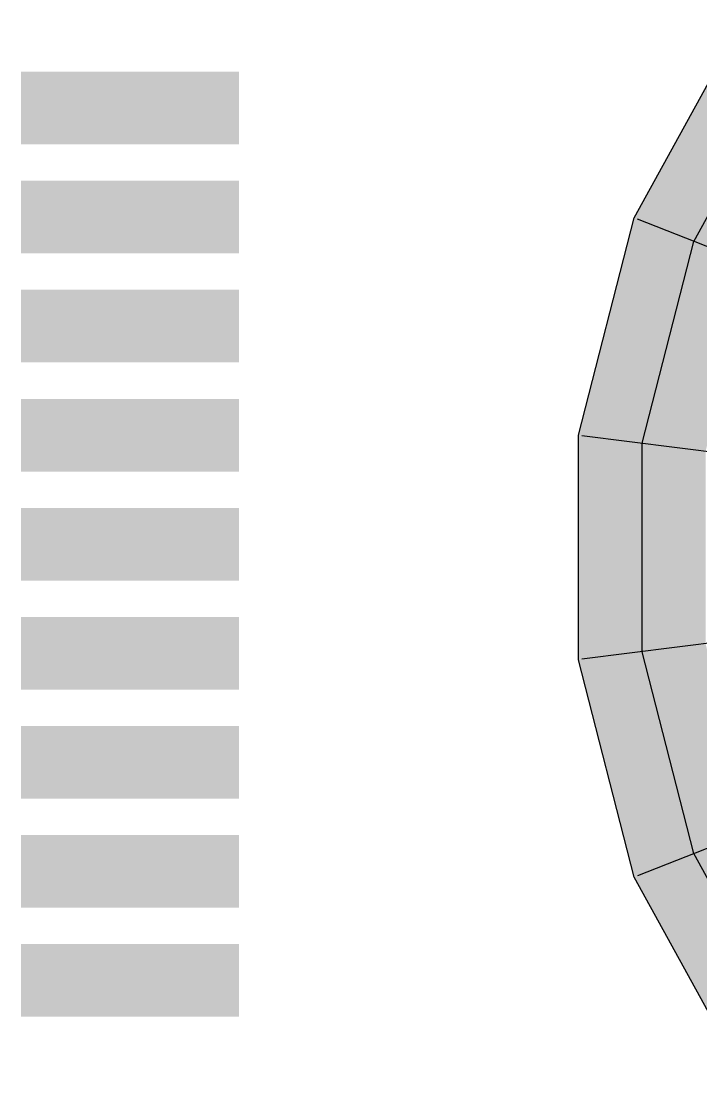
# Model space of a CAD drawing. Header units: inches. Extents: x -266 to 784, y -170 to 213.
# Drawn here: x 305 to 412, y -82.8 to 82.8 of the extents above; entities that cross this region are included whole.
import ezdxf

# ---------------------------------------------------------------- set-up
doc = ezdxf.new("R2010")
doc.units = ezdxf.units.IN
doc.header["$MEASUREMENT"] = 0
doc.layers.add('Lines', color=7, linetype='Continuous')
doc.layers.add('Shades', color=10, linetype='Continuous')

msp = doc.modelspace()

# ---------------------------------------------------------------- linework, layer by layer
at = {"layer": 'Lines', "color": 3}
for p, q in [((401.486714, 51.830122), (418.489046, 82.757192)), ((410.858375, 48.119611), (426.643512, 76.832617))]:
    msp.add_line(p, q, dxfattribs=at)
at = {"layer": 'Lines', "color": 4}
for p, q in [((392.709792, 17.646374), (401.486714, 51.830122)), ((495.203318, 14.725011), (402.004003, 51.625312)), ((402.709791, 16.383073), (410.858375, 48.119611)), ((392.709765, -17.64616), (392.709792, 17.646374)), ((492.709782, 5.01336), (393.261762, 17.576643)), ((402.709766, -16.382874), (402.709791, 16.383073)), ((492.709774, -5.013299), (393.261736, -17.576431)), ((410.858301, -48.119425), (402.709766, -16.382874)), ((401.486635, -51.829922), (392.709765, -17.64616))]:
    msp.add_line(p, q, dxfattribs=at)
at = {"layer": 'Lines', "color": 5}
for p, q in [((495.203295, -14.724954), (402.003924, -51.625113)), ((426.643394, -76.832455), (410.858301, -48.119425)), ((418.488919, -82.757018), (401.486635, -51.829922))]:
    msp.add_line(p, q, dxfattribs=at)
at = {"layer": 'Shades', "color": 119}
msp.add_solid([(426.643512, 76.832617), (418.489046, 82.757192), (410.858375, 48.119611), (401.486714, 51.830122)], dxfattribs=at)
at = {"layer": 'Shades', "color": 117}
msp.add_solid([(434.797978, 70.908041), (426.643512, 76.832617), (420.230035, 44.4091), (410.858375, 48.119611)], dxfattribs=at)
at = {"layer": 'Shades', "color": 1}
msp.add_solid([(305.036608, 63.368076), (339.322322, 63.368076), (305.036608, 74.796648), (339.322322, 74.796648)], dxfattribs=at)
at = {"layer": 'Shades', "color": 2}
msp.add_solid([(305.036608, 46.225219), (339.322322, 46.225219), (305.036608, 57.653791), (339.322322, 57.653791)], dxfattribs=at)
at = {"layer": 'Shades', "color": 129}
msp.add_solid([(410.858375, 48.119611), (401.486714, 51.830122), (402.709791, 16.383073), (392.709792, 17.646374)], dxfattribs=at)
at = {"layer": 'Shades', "color": 127}
msp.add_solid([(420.230035, 44.4091), (410.858375, 48.119611), (412.70979, 15.119771), (402.709791, 16.383073)], dxfattribs=at)
at = {"layer": 'Shades', "color": 3}
msp.add_solid([(305.036608, 29.082362), (339.322322, 29.082362), (305.036608, 40.510934), (339.322322, 40.510934)], dxfattribs=at)
at = {"layer": 'Shades', "color": 4}
msp.add_solid([(305.036608, 11.939505), (339.322322, 11.939505), (305.036608, 23.368076), (339.322322, 23.368076)], dxfattribs=at)
at = {"layer": 'Shades', "color": 139}
msp.add_solid([(402.709791, 16.383073), (392.709792, 17.646374), (402.709766, -16.382874), (392.709765, -17.64616)], dxfattribs=at)
at = {"layer": 'Shades', "color": 137}
msp.add_solid([(412.70979, 15.119771), (402.709791, 16.383073), (412.709767, -15.119588), (402.709766, -16.382874)], dxfattribs=at)
at = {"layer": 'Shades', "color": 5}
msp.add_solid([(305.036608, -5.203352), (339.322322, -5.203352), (305.036608, 6.225219), (339.322322, 6.225219)], dxfattribs=at)
at = {"layer": 'Shades', "color": 6}
msp.add_solid([(305.036608, -22.346209), (339.322322, -22.346209), (305.036608, -10.917638), (339.322322, -10.917638)], dxfattribs=at)
at = {"layer": 'Shades', "color": 149}
msp.add_solid([(402.709766, -16.382874), (392.709765, -17.64616), (410.858301, -48.119425), (401.486635, -51.829922)], dxfattribs=at)
at = {"layer": 'Shades', "color": 147}
msp.add_solid([(412.709767, -15.119588), (402.709766, -16.382874), (420.229967, -44.408928), (410.858301, -48.119425)], dxfattribs=at)
at = {"layer": 'Shades', "color": 7}
msp.add_solid([(305.036608, -39.489066), (339.322322, -39.489066), (305.036608, -28.060495), (339.322322, -28.060495)], dxfattribs=at)
at = {"layer": 'Shades', "color": 157}
msp.add_solid([(420.229967, -44.408928), (410.858301, -48.119425), (434.797869, -70.907892), (426.643394, -76.832455)], dxfattribs=at)
at = {"layer": 'Shades', "color": 8}
msp.add_solid([(305.036608, -56.631924), (339.322322, -56.631924), (305.036608, -45.203352), (339.322322, -45.203352)], dxfattribs=at)
at = {"layer": 'Shades', "color": 159}
msp.add_solid([(410.858301, -48.119425), (401.486635, -51.829922), (426.643394, -76.832455), (418.488919, -82.757018)], dxfattribs=at)
at = {"layer": 'Shades', "color": 9}
msp.add_solid([(305.036608, -73.774781), (339.322322, -73.774781), (305.036608, -62.346209), (339.322322, -62.346209)], dxfattribs=at)

doc.saveas('drawing.dxf')
